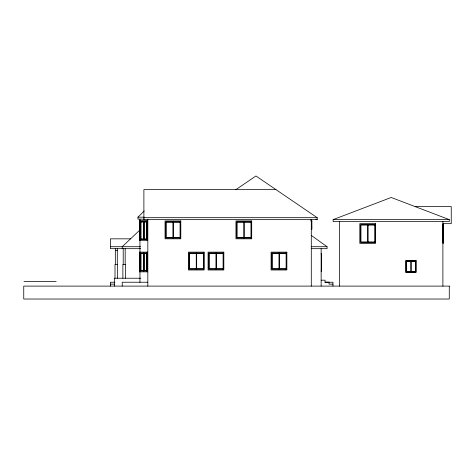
<?xml version="1.0" encoding="UTF-8"?>
<svg xmlns="http://www.w3.org/2000/svg" width="475" height="475" viewBox="0 0 475 475"><rect width="100%" height="100%" fill="white"/><g stroke="black" fill="none" stroke-linecap="round" stroke-linejoin="round"><path stroke-width="0.71" d="M144.311 219.141L137.982 219.141L137.982 217.17L144.198 210.953M139.715 230.167L122.223 246.715L122.223 248.68M235.737 189.739L255.954 175.976L317.199 217.687L317.199 219.652L143.889 219.652L143.889 189.596L275.957 189.596M333.141 219.61L391.216 197.475L449.291 219.61L449.291 221.576L333.141 221.576L333.141 219.61L449.291 219.61M415.144 206.595L451.25 206.595L451.25 223.66L442.896 223.66M137.982 217.17L144.311 217.17M143.889 217.687L317.199 217.687M139.947 220.632L139.454 220.632L139.454 240.326L139.947 240.326M311.291 220.649L311.784 220.649L311.784 229.573L311.291 229.573M311.291 220.958L311.784 220.958M311.291 221.071L311.784 221.071M311.333 221.13L311.742 221.13M311.333 221.303L311.742 221.303M139.454 221.558L139.947 221.558M147.149 221.558L140.41 221.558L140.41 239.406L147.149 239.406M139.496 222.068L139.905 222.068M146.965 222.068L140.766 222.068L140.766 238.889L146.965 238.889M172.924 222.264L166.197 222.264L166.197 237.5L172.924 237.5M173.333 222.264L180.067 222.264M243.823 222.264L237.096 222.264L237.096 237.5L243.823 237.5M244.233 222.264L250.966 222.264M442.896 224.586L443.389 224.586M367.68 225.097L360.952 225.097L360.952 241.917L367.68 241.917M368.095 225.097L374.822 225.097M442.938 225.097L443.347 225.097M311.333 226.771L311.742 226.771M311.291 226.943L311.784 226.943M311.291 227.252L311.784 227.252M311.333 228.92L311.742 228.92M311.291 229.152L311.784 229.152M173.333 237.5L180.067 237.5M244.233 237.5L250.966 237.5M130.554 238.836L110.408 238.836L110.408 248.68L140.642 248.68M139.496 238.889L139.905 238.889M139.454 239.406L139.947 239.406M368.095 241.917L374.822 241.917M442.938 241.917L443.347 241.917M442.896 242.434L443.389 242.434M442.896 243.354L443.389 243.354L443.389 223.66M110.408 246.715L140.511 246.715M311.291 246.715L327.049 246.715L327.049 248.68L311.291 248.68M115.33 250.652L117.301 250.652M139.947 252.142L139.454 252.142L139.454 271.837L139.947 271.837M139.454 253.068L139.947 253.068M147.149 253.068L140.41 253.068L140.41 270.916L147.149 270.916M321.142 253.329L321.634 253.329L321.634 271.172L321.142 271.172M196.258 253.448L189.531 253.448L189.531 268.684L196.258 268.684M196.668 253.448L203.401 253.448M215.953 253.448L209.226 253.448L209.226 268.684L215.953 268.684M216.362 253.448L223.096 253.448M278.979 253.448L272.246 253.448L272.246 268.684L278.979 268.684M279.389 253.448L286.116 253.448M139.496 253.579L139.905 253.579M146.965 253.579L140.766 253.579L140.766 270.406L146.965 270.406M321.142 254.167L321.634 254.167M410.875 261.375L406.434 261.375L406.434 271.635L410.875 271.635M411.148 261.375L415.589 261.375M196.668 268.684L203.401 268.684M216.362 268.684L223.096 268.684M279.389 268.684L286.116 268.684M321.142 270.334L321.634 270.334M139.496 270.406L139.905 270.406M139.454 270.916L139.947 270.916M411.148 271.635L415.589 271.635M140.713 278.225L114.344 278.225L114.344 286.104M321.142 280.191L325.078 280.191L325.078 282.162L329.015 282.162L329.015 284.133L332.957 284.133M24.023 281.556L56.169 281.556M114.843 282.227L110.408 282.227L110.408 286.104M147.826 282.227L122.223 282.227L122.223 286.104M324.835 282.227L332.957 282.227L332.957 286.104M110.408 284.133L114.344 284.133M315.887 219.1L317.199 219.652M311.291 235.41L327.049 246.715M443.145 224.586L443.145 242.434M442.938 224.586L442.938 242.434M442.896 221.576L442.896 286.104M415.589 261.06L415.589 271.949M411.148 261.06L411.148 271.949M410.875 261.06L410.875 271.949M374.822 224.586L374.822 242.434M368.095 224.586L368.095 242.434M367.68 224.586L367.68 242.434M339.542 221.576L339.542 286.104M321.385 254.167L321.385 270.334M321.142 248.68L321.142 286.104M311.742 220.958L311.742 229.152M311.541 220.958L311.541 229.152M311.291 219.652L311.291 286.104M310.965 219.652L310.965 221.059M286.116 252.979L286.116 269.147M279.389 252.979L279.389 269.147M278.979 252.979L278.979 269.147M250.966 221.795L250.966 237.963M244.233 221.795L244.233 237.963M243.823 221.795L243.823 237.963M223.096 252.979L223.096 269.147M216.362 252.979L216.362 269.147M215.953 252.979L215.953 269.147M203.401 252.979L203.401 269.147M196.668 252.979L196.668 269.147M196.258 252.979L196.258 269.147M180.067 221.795L180.067 237.963M173.333 221.795L173.333 237.963M172.924 221.795L172.924 237.963M147.826 219.141L147.826 286.104M147.119 220.632L147.119 240.326M147.119 252.142L147.119 271.837M147.001 221.558L147.001 239.406M147.001 253.068L147.001 270.916M146.822 222.068L146.822 238.889M146.822 253.579L146.822 270.406M146.793 221.558L146.793 239.406M146.793 253.068L146.793 270.916M144.103 222.27L144.103 239.406M144.103 253.068L144.103 270.204M143.961 221.558L143.961 239.406M143.961 253.068L143.961 270.916M143.777 221.558L143.777 239.406M143.777 253.068L143.777 270.916M143.628 221.558L143.628 239.406M143.628 253.068L143.628 270.916M140.915 222.068L140.915 238.889M140.915 253.579L140.915 270.406M140.588 221.558L140.588 239.406M140.588 253.068L140.588 270.916M139.947 219.141L139.947 282.423M139.703 221.558L139.703 239.406M139.703 253.068L139.703 270.916M139.496 221.558L139.496 239.406M139.496 253.068L139.496 270.916M125.507 278.225L125.507 264.438L122.883 264.438L122.883 278.225M125.18 248.68L125.18 264.438M123.209 248.68L123.209 264.438M117.628 278.225L117.628 264.438L115.003 264.438L115.003 278.225M117.301 248.68L117.301 264.438M115.33 248.68L115.33 264.438M147.47 220.632L140.06 220.632L140.083 240.326L147.47 240.326L147.47 220.632M180.803 220.958L165.045 220.958L165.045 238.8L180.803 238.8L180.803 220.958M251.703 220.958L235.95 220.958L235.95 238.8L251.703 238.8L251.703 220.958M180.476 221.795L165.787 221.795L165.787 237.963L180.476 237.963L180.476 221.795M251.376 221.795L236.687 221.795L236.687 237.963L251.376 237.963L251.376 221.795M375.559 223.66L359.807 223.66L359.807 243.354L375.559 243.354L375.559 223.66M375.232 224.586L360.543 224.586L360.543 242.434L375.232 242.434L375.232 224.586M147.47 252.142L140.06 252.142L140.083 271.837L147.47 271.837L147.47 252.142M204.137 252.142L188.385 252.142L188.385 269.984L204.137 269.984L204.137 252.142M223.832 252.142L208.08 252.142L208.08 269.984L223.832 269.984L223.832 252.142M286.858 252.142L271.1 252.142L271.1 269.984L286.858 269.984L286.858 252.142M203.811 252.979L189.121 252.979L189.121 269.147L203.811 269.147L203.811 252.979M223.505 252.979L208.816 252.979L208.816 269.147L223.505 269.147L223.505 252.979M286.526 252.979L271.837 252.979L271.837 269.147L286.526 269.147L286.526 252.979M416.076 260.496L405.68 260.496L405.68 272.513L416.076 272.513L416.076 260.496M415.863 261.06L406.167 261.06L406.167 271.949L415.863 271.949L415.863 261.06M449.279 286.104L23.75 286.104L23.75 299.024L449.279 299.024L449.279 286.104"/></g></svg>
